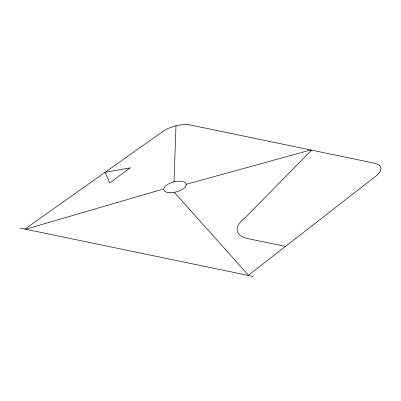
<?xml version="1.0" encoding="UTF-8"?>
<svg xmlns="http://www.w3.org/2000/svg" width="401" height="401" viewBox="0 0 401 401"><rect width="100%" height="100%" fill="white"/><g stroke="black" fill="none" stroke-linecap="round" stroke-linejoin="round"><path stroke-width="0.6" d="M173.999 181.823L176.004 125.899M311.547 150.144L245.146 217.788A33.273 14.847 -14.8 0 0 248.059 238.65L285.477 246.415M248.179 275.407L376.333 175.798A20.641 9.208 -14.8 0 0 374.644 163.237L190.204 124.967A20.641 9.208 -14.8 0 0 162.771 131.488L24.902 229.081M26 229.126L162.916 189.157M186.129 184.34L310.68 149.989M20.05 228.079L253.031 276.414M174.495 192.52L248.52 275.297M130.14 167.864L109.789 182.951L105.092 172.32L130.14 167.864M169.949 192.701A11.509 5.138 -14.8 0 0 186.124 184.28A11.509 5.138 -14.8 0 0 168.756 183.828A11.509 5.138 -14.8 0 0 169.949 192.701"/></g></svg>
